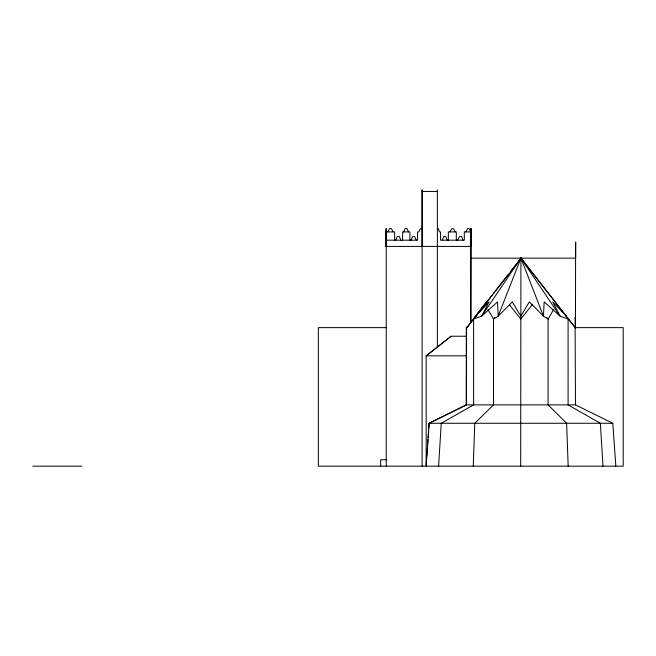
<?xml version="1.0" encoding="UTF-8"?>
<svg xmlns="http://www.w3.org/2000/svg" width="656" height="656" viewBox="0 0 656 656"><rect width="100%" height="100%" fill="white"/><g stroke="black" fill="none" stroke-linecap="round" stroke-linejoin="round"><path stroke-width="0.98" d="M471.049 246.41L386.236 246.41L386.368 228.649M437.372 228.649L438.323 228.649L439.479 231.912L440.553 231.912L440.553 240.194L464.309 240.194L464.309 231.912L470.828 231.912L470.836 228.649L470.828 322.596L466.572 328.049L466.432 404.875L429.213 423.268L426.154 466.178L426.154 355.839L451.123 336.225L466.572 336.225M470.828 246.41L471.024 236.414M520.675 466.178L520.921 258.152L575.476 328.049L575.607 242.212L575.583 258.152M386.417 231.912L386.236 246.41L386.253 228.649L386.236 246.41L386.45 228.649L386.236 246.41L386.261 231.912L394.641 231.912L394.641 240.194M471.041 228.649L470.967 240.194M471 228.649L470.828 322.596L521.348 258.152M386.236 246.41L386.4 240.194M473.247 466.178L474.788 423.268L493.517 404.875L493.517 319.062L488.039 309.624M438.602 466.178L441.258 423.268L473.599 404.875L473.599 319.062L481.668 316.135L497.535 301.899L498.191 316.135L493.517 319.062L494.755 317.504M426.08 465.153L426.589 458.003M426.736 455.961L427.245 448.811M427.392 446.761L427.901 439.61M428.048 437.568L428.557 430.418M428.704 428.376L429.073 423.268L466.359 404.875L575.492 404.875L575.066 317.151M602.995 466.178L600.347 423.268L568.096 404.875L568.096 319.062L560.052 316.135L520.921 258.152L498.191 316.135L512.303 301.899L520.798 316.135L529.376 301.899L543.447 316.135L548.072 319.062L548.072 404.875L566.636 423.268L568.162 466.178M403.801 231.912L405.088 228.649L407.023 228.649L408.508 231.912M442.324 240.194L443.817 236.414L445.662 236.414L447.285 240.194M395.716 240.194L397.306 236.414L399.192 236.414L400.98 240.194M387.934 231.912L389.508 228.649L391.484 228.649L393.01 231.912M410.968 240.194L412.821 236.414L414.543 236.414L416.314 240.194M457.626 240.194L459.561 236.414L461.586 236.414L463.029 240.194M465.801 231.912L467.63 228.649L469.065 228.649L470.828 231.912M553.582 309.624L548.072 319.062L546.833 317.504M449.901 231.912L451.853 228.649L453.452 228.649L455.223 231.912M566.177 316.135L552.754 301.899L560.052 316.135L544.177 301.899L543.447 316.135L520.921 258.152L481.668 316.135L489.04 301.899L474.386 317.775L486.809 301.899M475.666 316.135L492.008 295.2M493.263 293.585L494.517 291.977M495.78 290.37L508.351 274.257M510.237 271.846L520.921 258.152M473.525 319.062L466.572 328.049M532.565 304.236L520.774 319.062L509.622 305.015M451.156 336.225L426.195 355.839L466.506 355.839L466.49 327.344L466.432 404.875L466.432 327.237M437.355 189.822L437.372 347.065M422.095 191.454L437.396 191.454M422.111 228.649L420.48 228.649L418.766 231.912L417.577 231.912L417.577 240.194L386.236 240.194M471.049 258.152L575.599 258.152L575.607 242.212M386.655 327.639L318.349 327.639L318.349 466.178L623.2 466.178L623.2 327.639L575.287 327.639M429.073 423.268L612.786 423.268L615.853 466.178M386.802 459.741L380.66 459.741L380.66 466.178M32.8 466.178L81.869 466.178M575.476 404.875L612.786 423.268M521.028 258.152L575.501 328.049M470.885 228.649L470.844 231.912M470.901 236.414L470.869 240.194M466.359 327.237L466.359 404.875M456.297 240.194L456.297 231.912L448.319 231.912L448.319 240.194M422.136 246.41L422.128 189.822L422.111 466.178M409.885 240.194L409.885 231.912L402.628 231.912L402.628 240.194M386.245 231.912L386.236 466.178M486.883 301.899L473.452 319.062L486.883 301.899"/></g></svg>
